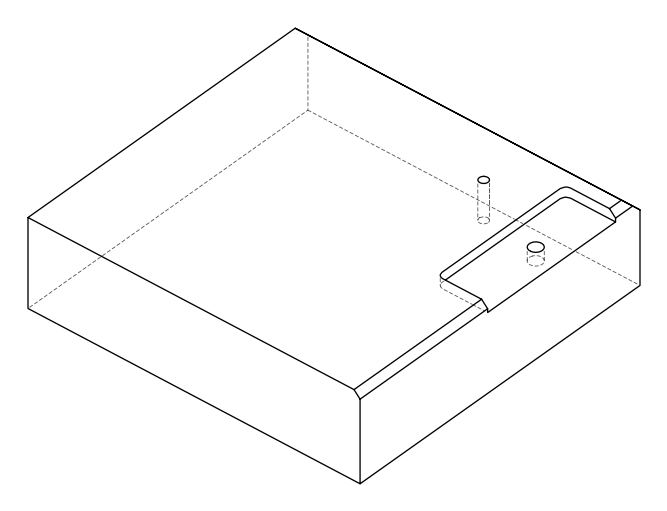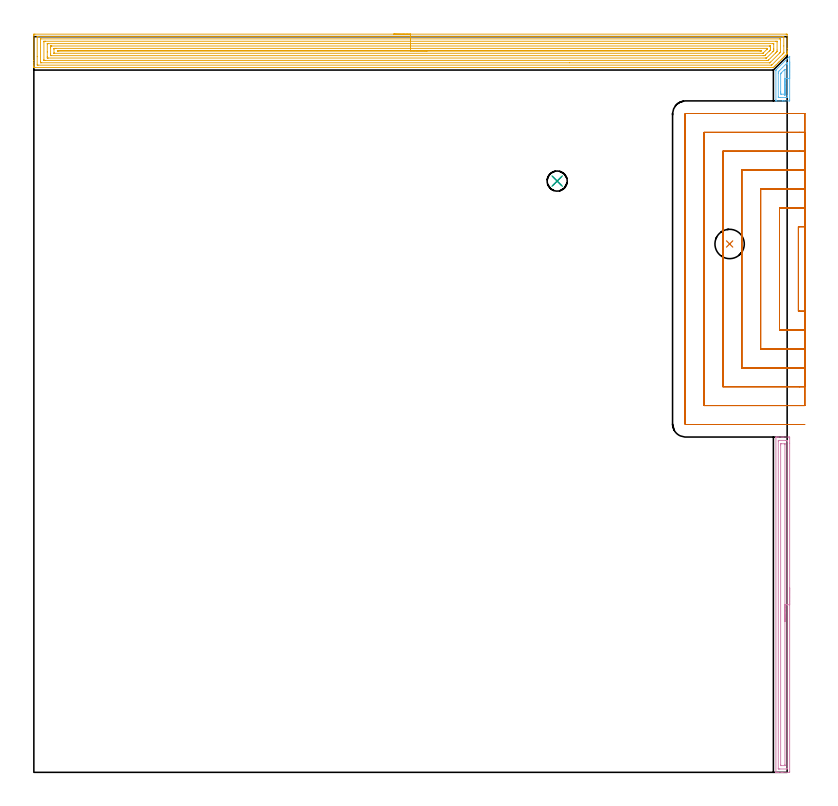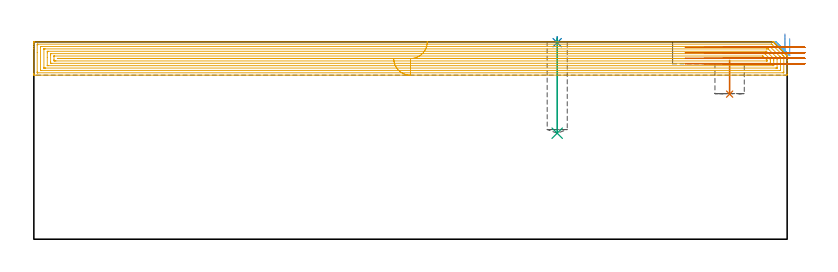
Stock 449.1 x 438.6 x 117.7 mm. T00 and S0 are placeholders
(PLAN: 7 operations, 4 tool changes, 57.5 min)
(1 INDEXABLE_INSERT_DRILL_BLIND_HOLE_FROM_SOLID | STEP1POCKET | NXT0302_006 | 0.08 min | 7440 mm3)
(2 SPOT_DRILL | STEP1POCKET_1 | NXT0321_9005460120000 | 0.03 min | 1 mm3)
(3 DRILL_BLIND_HOLE_INTO_CENTER | STEP1POCKET_1 | NXT0301_091 | 0.23 min | 5973 mm3)
(4 AREA_MILL | FG_CHAMFER_SURFACE | UGT0205_001 | 5.03 min | 6890 mm3)
(5 AREA_MILL_1 | FG_CHAMFER_SURFACE_1 | UGT0205_001 | 28.82 min | 88920 mm3)
(6 AREA_MILL_2 | FG_CHAMFER_SURFACE_2 | UGT0205_001 | 0.78 min | 880 mm3)
(7 MILL_SLOT | SLOT_PARTIAL_RECTANGULAR | UGT0201_133 | Follow Part, ap 3.75, ae 75% | 22.5 min | 175509 mm3)
(TOOL NXT0302_006 | Index. Insert Drill 17.5mm [880-D1750L25-05] | D17.5 PA176 FL88 Z2)
(TOOL NXT0321_9005460120000 | NC Spot Drill, 142deg, 12mm, Carbide, Uncoated | D12 PA142 FL30 Z2)
(TOOL NXT0301_091 | Carbide Drill 12mm [860.1-1200-036A1-MM 2214] | D12 PA140 FL55 Z2)
(TOOL UGT0205_001 | Chamfer Mill 20 x 3 x 45 deg. | D20 FL50 Z2)
(TOOL UGT0201_133 | Carbide End Mill 15.0 | D15 FL30 Z4)
(OP 1 INDEXABLE_INSERT_DRILL_BLIND_HOLE_FROM_SOLID)
G17 G21 G94 G90
T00 M6
G54
G17 G0 G90 X414.8 Y315. S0 M3
G43 Z127.7 H1
G94 G81 G98 Z86.5 F250. R106.6
G80
M5
M2
(OP 2 SPOT_DRILL)
G17 G21 G94 G90
T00 M6
G54
G17 G0 G90 X312. Y352.5 S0 M3
G43 Z127.7 H0
G94 G81 G98 Z117.184 F250. R120.7
G80
M5
M2
(OP 3 DRILL_BLIND_HOLE_INTO_CENTER)
G17 G21 G94 G90
T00 M6
G54
G17 G0 G90 X312. Y352.5 S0 M3
G43 Z127.7 H1
G94 G81 G98 Z63.2 F250. R119.7
G80
M5
M2
(OP 4 AREA_MILL)
G17 G21 G94 G90
T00 M6
G54
G17 G0 G90 X450.6 Y109.95 S1061 M3
G43 Z127.7 H0
Z119.5
G94 G1 Y109.912 Z118.628 F250.
Y109.798 Z117.763
Y109.609 Z116.912
Y109.347 Z116.08
Y109.013 Z115.274
Y108.61 Z114.5
Y108.142 Z113.764
Y107.61 Z113.072
Y107.021 Z112.429
Y106.378 Z111.84
Y105.686 Z111.308
Y104.95 Z110.84
Y104.176 Z110.437
Y103.37 Z110.103
Y102.538 Z109.841
Y101.687 Z109.652
Y100.822 Z109.538
Y99.95 Z109.5
Y0.587
X450.597 Y0.241 Z109.501
X450.591 Y0.01 Z109.505
X450.356 Y0. Z109.741
X446.5 Z113.595
X445.894 Z114.203
X445.612 Z114.485
X443.835 Z116.26
X443.271 Z116.828
X442.748 Z117.351
X442.431 Y0.006 Z117.66
X442.403 Y0.01 Z117.688
X442.4 Y0.142 Z117.7
Y199.759
X442.403 Y199.891 Z117.688
X442.432 Y199.9 Z117.658
X442.747 Z117.351
X443.271 Z116.828
X443.835 Z116.26
X445.894 Z114.203
X446.497 Z113.597
X447.085 Z113.01
X450.053 Z110.044
X450.358 Y199.898 Z109.739
X450.591 Y199.89 Z109.505
X450.599 Y199.656 Z109.499
X450.6 Y199.313 Z109.5
Y196.208
Y99.95
X449.186 Z110.914
X449.185 Y2.369 Z110.915
Y2.349
X449.165 Y2.01 Z110.935
X448.643 Y2.001 Z111.457
X444.723 Y2. Z115.377
X444.201 Y2.002 Z115.899
X443.835 Y2.01 Z116.265
X443.815 Y2.369 Z116.285
Y2.39
Y197.531
Y197.551
X443.835 Y197.89 Z116.265
X444.357 Y197.898 Z115.743
X448.277 Y197.9 Z111.823
X448.799 Y197.898 Z111.301
X449.165 Y197.89 Z110.935
X449.185 Y197.531 Z110.915
Y197.51
X449.186 Y99.95 Z110.914
X447.772 Z112.328
X447.771 Y4.659 Z112.329
X447.77 Y4.152 Z112.33
X447.767 Y4.056 Z112.333
X447.765 Y4.017 Z112.335
X447.69 Y4.01 Z112.41
X447.538 Y4.002 Z112.562
X445.461 Y4. Z114.639
X445.36 Y4.002 Z114.74
X445.279 Y4.006 Z114.821
X445.234 Y4.011 Z114.866
X445.233 Y4.025 Z114.867
X445.23 Y4.152 Z114.87
X445.229 Y4.536 Z114.871
Y195.242
X445.23 Y195.748 Z114.87
X445.233 Y195.844 Z114.867
X445.235 Y195.883 Z114.865
X445.31 Y195.89 Z114.79
X445.462 Y195.898 Z114.638
X447.54 Y195.9 Z112.56
X447.64 Y195.898 Z112.46
X447.721 Y195.894 Z112.379
X447.766 Y195.889 Z112.334
X447.767 Y195.875 Z112.333
X447.77 Y195.748 Z112.33
X447.771 Y195.364 Z112.329
X447.772 Y99.95 Z112.328
Y99.078 Z112.366
Y98.214 Z112.48
Y97.362 Z112.669
Y96.53 Z112.931
Y95.724 Z113.265
Y94.95 Z113.668
Y94.214 Z114.137
Y93.522 Z114.668
Y92.879 Z115.257
Y92.29 Z115.901
Y91.759 Z116.593
Y91.29 Z117.328
Y90.887 Z118.102
Y90.553 Z118.908
Y90.291 Z119.74
Y90.102 Z120.592
Y89.988 Z121.457
Y89.95 Z122.328
G0 Z127.7
M5
M2
(OP 5 AREA_MILL_1)
G17 G21 G94 G90
T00 M6
G54
G17 G0 G90 X214.55 Y440.1 S1061 M3
G43 Z127.7 H0
Z107.8
G94 G1 X214.588 Z106.928 F250.
X214.702 Z106.064
X214.891 Z105.212
X215.153 Z104.38
X215.487 Z103.574
X215.89 Z102.8
X216.358 Z102.064
X216.89 Z101.372
X217.479 Z100.729
X218.122 Z100.14
X218.814 Z99.609
X219.55 Z99.14
X220.324 Z98.737
X221.13 Z98.403
X221.962 Z98.141
X222.814 Z97.952
X223.678 Z97.838
X224.55 Z97.8
X448.474
X448.779 Y440.097 Z97.802
X449.09 Y440.092 Z97.806
X449.1 Y439.777 Z98.121
Y431.487 Z106.407
Y430.061 Z107.835
Y429.704 Z108.191
Y428.902 Z108.996
Y428.813 Z109.085
X449.099 Y428.411 Z109.488
X449.093 Y428.401 Z109.497
X449.076 Y428.376 Z109.524
X449.07 Y428.37 Z109.53
X448.623 Y427.921 Z109.975
X448.474 Y427.774 Z110.125
X448.177 Y427.477 Z110.423
X447.732 Y427.03 Z110.866
X447.58 Y426.88 Z111.019
X447.291 Y426.591 Z111.309
X446.84 Y426.139 Z111.758
X446.379 Y425.679 Z112.221
X445.949 Y425.247 Z112.649
X445.48 Y424.78 Z113.12
X445.057 Y424.356 Z113.541
X444.581 Y423.881 Z114.019
X444.166 Y423.465 Z114.432
X443.682 Y422.982 Z114.918
X443.275 Y422.573 Z115.324
X442.783 Y422.082 Z115.817
X442.383 Y421.682 Z116.215
X441.884 Y421.183 Z116.716
X441.492 Y420.79 Z117.107
X441.323 Y420.623 Z117.277
X441.019 Y420.319 Z117.58
X440.942 Y420.244 Z117.655
X440.9 Y420.207 Z117.693
X440.429 Y420.2 Z117.7
X0.179
X0.01 Y420.203 Z117.688
X0.007 Y420.256 Z117.636
X0. Y420.673 Z117.227
Y420.968 Z116.931
Y421.682 Z116.213
Y422.93 Z114.967
Y424.356 Z113.54
Y439.242 Z98.655
X0.002 Y439.509 Z98.388
X0.008 Y440.092 Z97.806
X0.04 Y440.094 Z97.804
X0.626 Y440.1 Z97.8
X224.55
Y438.686 Z99.214
X446.686 Y438.685 Z99.215
X446.754 Y438.684 Z99.216
X446.889 Y438.679 Z99.221
X447.09 Y438.67 Z99.23
X447.092 Y438.618 Z99.282
X447.099 Y438.207 Z99.693
X447.1 Y433.064 Z104.836
Y429.292 Z108.608
X447.099 Y429.052 Z108.848
X447.095 Y428.933 Z108.967
X447.09 Y428.874 Z109.026
X447.084 Y428.846 Z109.054
X447.056 Y428.813 Z109.087
X446.874 Y428.626 Z109.274
X446.686 Y428.436 Z109.464
X446.429 Y428.178 Z109.722
X440.18 Y421.93 Z115.97
X439.929 Y421.682 Z116.218
X439.883 Y421.641 Z116.259
X439.865 Y421.626 Z116.274
X439.805 Y421.621 Z116.279
X439.671 Y421.616 Z116.284
X439.603 Y421.615 Z116.285
X2.414
X2.346 Y421.616 Z116.284
X2.211 Y421.621 Z116.279
X2.01 Y421.63 Z116.27
X2.008 Y421.682 Z116.218
X2.002 Y422.093 Z115.807
X2. Y426.671 Z111.229
Y438.139 Z99.761
X2.004 Y438.618 Z99.282
X2.007 Y438.669 Z99.231
X2.008 Y438.676 Z99.224
X2.053 Y438.679 Z99.221
X2.142 Y438.683 Z99.217
X2.278 Y438.685 Z99.215
X2.346 Y438.686 Z99.214
X224.55
Y437.271 Z100.629
X444.462
X444.899 Y437.269 Z100.631
X445.044 Y437.267 Z100.633
X445.088 Y437.265 Z100.635
X445.093 Y437.17 Z100.73
X445.097 Y437.036 Z100.864
X445.099 Y436.835 Z101.065
X445.1 Y436.634 Z101.266
X445.099 Y429.704 Z108.196
X445.097 Y429.506 Z108.394
X445.09 Y429.305 Z108.595
X444.899 Y429.101 Z108.799
X444.755 Y428.956 Z108.944
X444.614 Y428.813 Z109.087
X439.265 Y423.465 Z114.435
X438.952 Y423.155 Z114.745
X438.844 Y423.052 Z114.848
X438.826 Y423.037 Z114.863
X438.804 Y423.034 Z114.866
X438.75 Y423.031 Z114.869
X438.641 Y423.029 Z114.871
X319.444 Y423.028 Z114.872
X4.638 Y423.029 Z114.871
X4.202 Y423.031 Z114.869
X4.056 Y423.033 Z114.867
X4.013 Y423.035 Z114.865
X4.007 Y423.13 Z114.77
X4.003 Y423.264 Z114.636
X4.001 Y423.465 Z114.435
X4. Y423.665 Z114.235
X4.001 Y436.835 Z101.065
X4.002 Y437.034 Z100.866
X4.01 Y437.236 Z100.664
X4.019 Y437.265 Z100.635
X4.038 Y437.267 Z100.633
X4.092 Y437.27 Z100.63
X4.202 Y437.271 Z100.629
X224.55
Y435.857 Z102.043
X442.304
X443.037 Y435.852 Z102.048
X443.078 Y435.851 Z102.049
X443.09 Y435.846 Z102.054
X443.093 Y435.822 Z102.078
X443.097 Y435.714 Z102.186
X443.099 Y435.497 Z102.403
X443.1 Y430.606 Z107.294
X443.077 Y429.738 Z108.162
X443.047 Y429.704 Z108.196
X442.635 Y429.287 Z108.613
X442.217 Y428.865 Z109.035
X438.031 Y424.68 Z113.22
X437.916 Y424.568 Z113.332
X437.837 Y424.493 Z113.407
X437.792 Y424.453 Z113.447
X437.747 Y424.449 Z113.451
X437.657 Y424.446 Z113.454
X436.853 Y424.443 Z113.457
X436.766
X6.796
X6.063 Y424.448 Z113.452
X6.022 Y424.449 Z113.451
X6.01 Y424.454 Z113.446
X6.007 Y424.478 Z113.422
X6.003 Y424.586 Z113.314
X6.001 Y424.803 Z113.097
Y435.493 Z102.407
X6.003 Y435.713 Z102.187
X6.007 Y435.823 Z102.077
X6.01 Y435.846 Z102.054
X6.025 Y435.85 Z102.05
X6.081 Y435.853 Z102.047
X6.883 Y435.857 Z102.043
X6.97
X224.55
Y434.443 Z103.457
X440.429 Y434.442 Z103.458
X441.044 Y434.439 Z103.461
X441.078 Y434.436 Z103.464
X441.09 Y434.432 Z103.468
X441.096 Y434.387 Z103.513
X441.098 Y434.161 Z103.739
X441.1 Y431.487 Z106.413
X441.099 Y430.819 Z107.081
X441.094 Y430.596 Z107.304
X441.083 Y430.265 Z107.635
X441.077 Y430.188 Z107.712
X441.035 Y430.141 Z107.759
X440.962 Y430.064 Z107.836
X440.606 Y429.704 Z108.196
X440.518 Y429.616 Z108.284
X436.853 Y425.953 Z111.947
X436.769 Y425.876 Z112.024
X436.753 Y425.864 Z112.036
X436.738 Y425.861 Z112.039
X436.7 Y425.859 Z112.041
X436.548 Y425.857 Z112.043
X436.242
X8.671
X8.056 Y425.861 Z112.039
X8.022 Y425.864 Z112.036
X8.01 Y425.868 Z112.032
X8.004 Y425.913 Z111.987
X8.002 Y426.139 Z111.761
X8. Y426.808 Z111.092
Y429.482 Z108.418
X8.001 Y434.328 Z103.572
X8.003 Y434.412 Z103.488
X8.006 Y434.432 Z103.468
X8.009 Y434.436 Z103.464
X8.026 Y434.438 Z103.462
X8.106 Y434.441 Z103.459
X8.389 Y434.443 Z103.457
X8.671
X224.55
Y433.029 Z104.871
X438.641 Y433.028 Z104.872
X438.884 Y433.027 Z104.873
X439.021 Y433.024 Z104.876
X439.082 Y433.022 Z104.878
X439.09 Y432.99 Z104.91
X439.097 Y432.815 Z105.085
X439.099 Y432.378 Z105.522
X439.1 Y431.921 Z105.979
Y431.487 Z106.413
Y431.03 Z106.87
X439.097 Y430.813 Z107.087
X439.093 Y430.704 Z107.196
X439.09 Y430.652 Z107.248
X439.039 Y430.596 Z107.304
X438.843 Y430.394 Z107.506
X438.641 Y430.189 Z107.711
X438.399 Y429.946 Z107.954
X436.166 Y427.715 Z110.185
X435.959 Y427.512 Z110.388
X435.712 Y427.277 Z110.623
X435.066 Y427.273 Z110.627
X434.823 Y427.272 Z110.628
X10.459
X10.216 Y427.273 Z110.627
X10.079 Y427.276 Z110.624
X10.018 Y427.278 Z110.622
X10.01 Y427.31 Z110.59
X10.003 Y427.485 Z110.415
X10.001 Y427.921 Z109.979
X10. Y428.379 Z109.521
Y431.945 Z105.956
X10.001 Y432.378 Z105.522
X10.003 Y432.833 Z105.067
X10.01 Y432.988 Z104.912
X10.019 Y433.022 Z104.878
X10.052 Y433.024 Z104.876
X10.133 Y433.026 Z104.874
X10.459 Y433.028 Z104.872
X10.701 Y433.029 Z104.871
X224.55
Y431.615 Z106.285
X436.853 Y431.614 Z106.286
X436.981 Y431.613 Z106.287
X437.066 Y431.61 Z106.29
X437.089 Y431.608 Z106.292
X437.092 Y431.598 Z106.302
X437.096 Y431.569 Z106.331
X437.099 Y431.487 Z106.413
X437.098 Y431.243 Z106.657
X437.094 Y431.159 Z106.741
X437.089 Y431.098 Z106.802
X437.059 Y431.066 Z106.834
X436.853 Y430.852 Z107.048
X435.066 Y429.063 Z108.837
X434.939 Y428.939 Z108.961
X434.809 Y428.813 Z109.087
X434.679 Y428.692 Z109.208
X434.428 Y428.688 Z109.212
X434.299 Y428.686 Z109.214
X12.247
X12.119 Y428.687 Z109.213
X12.034 Y428.69 Z109.21
X12.011 Y428.692 Z109.208
X12.008 Y428.702 Z109.198
X12.004 Y428.731 Z109.169
X12.001 Y428.813 Z109.087
Y430.841 Z107.059
X12.008 Y431.487 Z106.413
X12.01 Y431.603 Z106.297
X12.124 Y431.609 Z106.291
X12.247 Y431.612 Z106.288
X13.013 Y431.615 Z106.285
X13.141
X224.55
Y430.2 Z107.7
X433.278
X433.675 Y430.199 Z107.701
X433.716 Y430.197 Z107.703
X433.73 Y430.195 Z107.705
X433.723 Y430.181 Z107.719
X433.708 Y430.166 Z107.734
X433.619 Y430.107 Z107.793
X433.278 Y430.103 Z107.797
X432.881 Y430.1 Z107.8
X14.928
X14.531 Y430.101 Z107.799
X14.136 Y430.104 Z107.796
X14.035 Y430.107 Z107.793
X14.01 Y430.168 Z107.732
Y430.183 Z107.717
X14.016 Y430.194 Z107.706
X14.035 Y430.195 Z107.705
X14.432 Y430.2 Z107.7
X168.842
X224.55
X225.422 Z107.738
X226.286 Z107.851
X227.138 Z108.04
X227.97 Z108.303
X228.776 Z108.636
X229.55 Z109.039
X230.286 Z109.508
X230.978 Z110.039
X231.621 Z110.628
X232.21 Z111.272
X232.742 Z111.964
X233.21 Z112.7
X233.613 Z113.473
X233.947 Z114.279
X234.209 Z115.111
X234.398 Z115.963
X234.512 Z116.828
X234.55 Z117.7
G0 Z127.7
M5
M2
(OP 6 AREA_MILL_2)
G17 G21 G94 G90
T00 M6
G54
G17 G0 G90 X450.6 Y423.6 S1061 M3
G43 Z127.7 H0
Z119.5
G94 G1 Y423.562 Z118.629 F250.
Y423.448 Z117.764
Y423.259 Z116.912
Y422.997 Z116.08
Y422.663 Z115.274
Y422.26 Z114.5
Y421.791 Z113.764
Y421.26 Z113.072
Y420.671 Z112.429
Y420.028 Z111.84
Y419.336 Z111.309
Y418.6 Z110.84
Y417.826 Z110.437
Y417.02 Z110.103
Y416.188 Z109.841
Y415.336 Z109.652
Y414.472 Z109.538
Y413.6 Z109.5
Y400.785
X450.595 Y400.44 Z109.501
X450.591 Y400.31 Z109.505
X450.454 Y400.3 Z109.641
X447.388 Z112.705
X446.586 Z113.513
X446.5 Z113.599
X442.504 Y400.301 Z117.595
X442.427 Y400.31 Z117.67
X442.416 Y400.336 Z117.684
X442.412 Y400.384 Z117.688
X442.405 Y400.78 Z117.695
Y400.785
X442.4 Y418.461 Z117.7
X442.404 Y418.695 Z117.689
X442.491 Y418.792 Z117.607
X450.409 Y426.71 Z109.689
X450.497 Y426.797 Z109.599
X450.591 Y426.887 Z109.505
X450.596 Y426.841 Z109.502
X450.6 Y426.744 Z109.5
Y426.71
Y413.6
X449.186 Z110.914
Y403.457
X449.185 Y402.552 Z110.915
X449.184 Y402.533 Z110.916
X449.165 Y402.31 Z110.935
X448.529 Y402.301 Z111.571
X444.724 Y402.3 Z115.376
X444.086 Y402.303 Z116.014
X443.835 Y402.31 Z116.265
X443.82 Y402.552 Z116.28
X443.819 Y402.568 Z116.281
X443.815 Y416.693 Z116.285
X443.817 Y417.577 Z116.283
X443.818 Y417.594 Z116.282
X443.835 Y417.673 Z116.265
X444.226 Y418.072 Z115.874
X444.611 Y418.461 Z115.489
X449.031 Y422.88 Z111.069
X449.1 Y422.945 Z111.
X449.165 Y423.003 Z110.935
X449.183 Y422.88 Z110.917
X449.184 Y422.861 Z110.916
X449.186 Y421.996 Z110.914
Y413.6
X447.772 Z112.328
X447.771 Y405.204 Z112.329
X447.769 Y404.824 Z112.331
X447.765 Y404.32 Z112.335
X447.408 Y404.301 Z112.692
X447.388 Y404.3 Z112.712
X445.612 Y404.301 Z114.488
X445.239 Y404.32 Z114.861
X445.235 Y404.694 Z114.865
X445.233 Y405.204 Z114.867
X445.232 Y405.581 Z114.868
X445.229 Y416.19 Z114.871
X445.231 Y416.442 Z114.869
X445.234 Y416.567 Z114.866
X445.236 Y416.625 Z114.864
X445.296 Y416.693 Z114.804
X445.452 Y416.852 Z114.648
X445.612 Y417.013 Z114.488
X447.388 Y418.787 Z112.712
X447.672 Y419.062 Z112.428
X447.765 Y419.149 Z112.335
X447.769 Y419.046 Z112.331
X447.771 Y418.964 Z112.329
X447.772 Y413.6 Z112.328
Y412.728 Z112.367
Y411.863 Z112.48
Y411.012 Z112.669
Y410.18 Z112.932
Y409.374 Z113.265
Y408.6 Z113.668
Y407.864 Z114.137
Y407.172 Z114.668
Y406.529 Z115.257
Y405.939 Z115.901
Y405.408 Z116.593
Y404.94 Z117.328
Y404.537 Z118.102
Y404.203 Z118.908
Y403.941 Z119.74
Y403.752 Z120.592
Y403.638 Z121.457
Y403.6 Z122.328
G0 Z127.7
M5
M2
(OP 7 MILL_SLOT)
G17 G21 G94 G90
T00 M6
G54
G17 G0 G90 X459.6 Y325.3 S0 M3
G43 Z127.7 H0
Z114.425
G94 G1 X456.6 F250.
X455.8 F500.
Y274.9
X456.6
X459.6 F250.
Y336.55
X456.6
X444.55 F500.
Y263.65
X456.6
X459.6 F250.
Y347.8
X456.6
X433.3 F500.
Y252.4
X456.6
X459.6 F250.
Y359.05
X456.6
X422.05 F500.
Y241.15
X456.6
X459.6 F250.
Y370.3
X456.6
X410.8 F500.
Y229.9
X456.6
X459.6 F250.
Y381.55
X456.6
X399.55 F500.
Y218.65
X456.6
X459.6 F250.
Y392.8
X456.6
X388.6 F500.
G3 X388.3 Y392.5 R0.3
G1 Y207.7
G3 X388.6 Y207.4 R0.3
G1 X456.6
X459.6 F250.
G0 Y325.3 Z111.15
G1 X456.6
X455.8 F500.
Y274.9
X456.6
X459.6 F250.
Y336.55
X456.6
X444.55 F500.
Y263.65
X456.6
X459.6 F250.
Y347.8
X456.6
X433.3 F500.
Y252.4
X456.6
X459.6 F250.
Y359.05
X456.6
X422.05 F500.
Y241.15
X456.6
X459.6 F250.
Y370.3
X456.6
X410.8 F500.
Y229.9
X456.6
X459.6 F250.
Y381.55
X456.6
X399.55 F500.
Y218.65
X456.6
X459.6 F250.
Y392.8
X456.6
X388.6 F500.
G3 X388.3 Y392.5 R0.3
G1 Y207.7
G3 X388.6 Y207.4 R0.3
G1 X456.6
X459.6 F250.
G0 Y325.3 Z107.875
G1 X456.6
X455.8 F500.
Y274.9
X456.6
X459.6 F250.
Y336.55
X456.6
X444.55 F500.
Y263.65
X456.6
X459.6 F250.
Y347.8
X456.6
X433.3 F500.
Y252.4
X456.6
X459.6 F250.
Y359.05
X456.6
X422.05 F500.
Y241.15
X456.6
X459.6 F250.
Y370.3
X456.6
X410.8 F500.
Y229.9
X456.6
X459.6 F250.
Y381.55
X456.6
X399.55 F500.
Y218.65
X456.6
X459.6 F250.
Y392.8
X456.6
X388.6 F500.
G3 X388.3 Y392.5 R0.3
G1 Y207.7
G3 X388.6 Y207.4 R0.3
G1 X456.6
X459.6 F250.
G0 Y325.3 Z104.6
G1 X456.6
X455.8 F500.
Y274.9
X456.6
X459.6 F250.
Y336.55
X456.6
X444.55 F500.
Y263.65
X456.6
X459.6 F250.
Y347.8
X456.6
X433.3 F500.
Y252.4
X456.6
X459.6 F250.
Y359.05
X456.6
X422.05 F500.
Y241.15
X456.6
X459.6 F250.
Y370.3
X456.6
X410.8 F500.
Y229.9
X456.6
X459.6 F250.
Y381.55
X456.6
X399.55 F500.
Y218.65
X456.6
X459.6 F250.
Y392.8
X456.6
X388.6 F500.
G3 X388.3 Y392.5 R0.3
G1 Y207.7
G3 X388.6 Y207.4 R0.3
G1 X456.6
X459.6 F250.
G0 Z127.7
M5
M2
